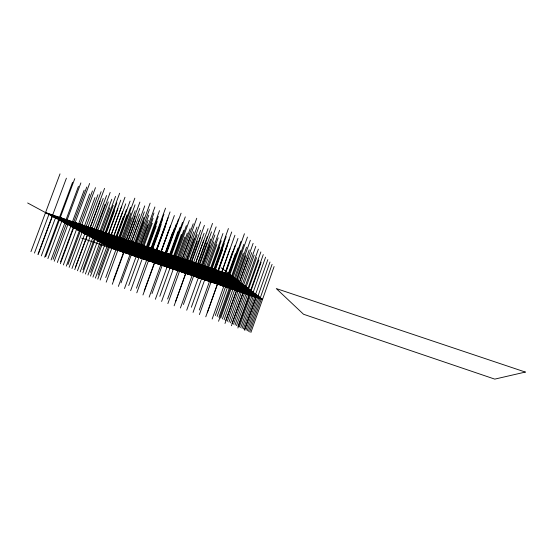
<?xml version="1.0" encoding="UTF-8"?>
<svg xmlns="http://www.w3.org/2000/svg" width="553" height="553" viewBox="0 0 553 553"><rect width="100%" height="100%" fill="white"/><g stroke="black" fill="none" stroke-linecap="round" stroke-linejoin="round"><path stroke-width="0.83" d="M237.901 327.984L261.12 262.281M239.318 326.989L251.919 291.32M240.693 327.646L265.592 257.152M242.048 328.288L254.421 293.235M243.375 328.924L267.832 259.627M244.385 330.238L256.025 297.231M244.682 329.547L256.841 295.081M245.967 330.155L269.995 262.018M247.226 330.756L259.17 296.871M248.47 331.351L272.083 264.334M249.693 331.931L261.431 298.599M250.889 332.498L274.108 266.567M218.559 321.252L230.207 288.479M231.272 286.931L243.251 253.212M220.688 318.113L234.845 278.263M233.649 283.482L246.527 247.232M222.41 318.936L250.336 240.279M233.995 288.825L245.767 255.652M224.096 319.738L237.963 280.654M236.532 285.576L249.175 249.963M225.748 320.526L253.122 243.361M224.988 323.491L248.207 258.016M227.373 321.3L251.726 252.597M228.963 322.053L255.797 246.327M242.007 289.558L254.193 255.14M230.525 322.8L243.859 285.161M232.06 323.533L258.382 249.182M231.431 325.731L243.078 292.841M244.599 291.445L256.578 257.601M233.566 324.245L246.645 287.29M235.046 324.95L260.871 251.933M247.115 293.27L258.887 259.979M236.497 325.641L249.327 289.343M237.921 326.325L263.276 254.587M217.523 271.758L231.728 231.97M216.161 276.424L229.288 239.656M214.999 280.419L227.193 246.258M205.764 316.807L217.412 284.145M218.027 282.452L230.007 248.843M207.292 312.777L234.914 235.26M220.958 284.408L232.737 251.352M222.527 280.848L235.17 245.366M224.345 276.714L237.984 238.419M212.152 319.026L235.378 253.779M225.541 282.949L237.956 248.069M227.56 279.058L240.935 241.467M215.317 315.556L244.426 233.746M217.149 316.427L231.596 275.781M228.458 284.975L240.652 250.682M230.663 281.311L243.783 244.405M218.933 317.277L247.44 237.078M180.416 307.986L192.064 275.553M194.794 271.482L207.437 236.262M183.402 304.489L212.518 223.384M195.133 275.664L206.912 242.836M198.147 269.145L211.529 231.859M198.271 273.728L210.679 239.11M201.928 266.518L216.133 226.896M186.72 310.185L209.953 245.387M201.762 271.564L214.889 234.942M201.624 275.899L213.817 241.855M191.338 307.24L205.944 266.456M205.695 269.138L219.61 230.269M205.253 273.901L218.131 237.921M204.866 277.993L216.852 244.509M193.052 312.383L204.7 279.832M209.317 271.654L222.956 233.518M208.612 276.147L221.255 240.797M208.011 280.025L219.783 247.08M199.301 310.005L228.41 228.548M212.801 274.081L226.184 236.643M211.861 278.318L224.276 243.576M199.398 314.588L222.624 249.569M161.607 301.447L184.833 237.092M175.135 266.94L187.329 233.138M177.236 264.445L190.114 228.742M179.587 261.652L193.232 223.82M167.628 299.021L196.744 218.262M178.799 269.173L190.785 235.924M181.066 266.843L193.709 231.755M167.856 303.618L179.504 271.295M183.603 264.244L196.979 227.103M182.345 271.329L194.124 238.62M186.451 261.32L200.656 221.864M184.764 269.159L197.179 234.672M187.467 266.746L200.587 230.269M175.501 301.751L190.108 261.14M174.126 305.802L197.352 241.226M190.502 264.03L204.416 225.32M188.338 271.405L200.532 237.486M191.193 269.152L204.071 233.318M191.794 273.569L203.774 240.202M194.4 266.636L208.039 228.652M144.195 290.899L158.801 250.633M142.964 294.963L154.612 262.862M156.997 262.744L168.776 230.255M158.02 260.124L170.435 225.88M159.167 257.2L174.368 215.532M149.158 297.113L172.391 232.979M162.022 262.502L174.216 228.824M163.37 259.765L176.248 224.2M164.884 256.703L178.522 219.023M151.978 293.595L181.087 213.181M165.886 264.797L177.872 231.672M167.428 262.24L180.071 227.283M169.149 259.378L182.531 222.382M155.372 299.277L167.02 267.064M171.091 256.157L185.296 216.866M169.633 267.023L181.412 234.424M159.789 296.304L174.395 255.866M171.347 264.631L183.762 230.262M173.269 261.956L186.389 225.617M175.419 258.956L189.34 220.412M136.038 253.709L148.232 220.274M124.501 288.535L147.727 224.836M140.704 245.947L154.909 206.988M140.559 249.742L153.934 213.036M140.427 253.115L153.07 218.421M128.725 285.535L143.331 245.442M140.303 256.143L152.289 223.246M145.584 248.926L159.506 210.686M130.632 290.671L142.28 258.68M145.156 252.479L158.282 216.417M144.782 255.645L157.197 221.532M144.437 258.493L156.216 226.115M136.446 288.21L165.554 208.142M150.285 251.788L163.923 214.253M149.6 255.12L162.478 219.686M148.985 258.092L161.186 224.539M136.791 292.814L160.017 228.894M155.842 251.034L170.048 211.91M154.805 254.546L168.181 217.688M153.879 257.663L166.522 222.838M153.057 260.456L165.043 227.442M118.549 246.783L130.964 212.912M106.197 282.175L117.837 250.391M121.39 242.062L135.036 204.831M119.552 250.06L131.331 217.91M122.331 245.912L135.209 210.748M125.683 240.901L139.888 202.101M123.167 249.362L135.361 216.043M113.365 280.205L127.971 240.285M126.409 244.979L139.785 208.412M112.28 284.29L135.506 220.799M127.059 248.601L139.702 214.032M127.632 251.85L139.619 219.071M130.833 243.963L144.748 205.882M131.248 247.785L144.374 211.868M118.377 286.413L130.024 254.525M131.621 251.2L144.036 217.205M121.031 282.866L150.139 203.131M131.96 254.262L143.739 222.002M135.782 246.908L149.428 209.525M135.92 250.502L148.798 215.2M101.641 234.147L115.556 196.37M100.584 239.663L113.22 205.343M87.968 275.062L100.121 242.055M90.547 272.297L119.648 193.232M103.715 238.502L116.835 202.854M90.478 276.092L114.512 210.797M107.102 237.251L120.741 200.165M105.568 242.394L117.976 208.64M92.952 277.108L104.897 244.626M110.773 235.896L124.978 197.248M95.386 278.111L121.708 206.324M98.123 274.924L112.729 235.17M97.777 279.092L109.522 247.122M110.379 245.034L122.572 211.834M112.363 240.244L125.738 203.822M100.134 280.06L123.354 216.79M113.773 244.115L126.416 209.677M116.185 239.034L130.1 201.112M115.045 247.585L127.024 214.917M117.436 243.126L130.556 207.347M105.727 277.558L134.835 198.168M67.984 264.472L82.584 225.05M69.153 267.334L94.978 197.566M84.554 230.877L97.929 194.732M71.98 268.495L84.809 233.801M87.201 229.288L101.116 191.67M75.478 267.071L104.579 188.345M74.759 269.636L100.114 201.043M90.084 233.905L103.204 198.396M77.489 270.756L90.091 236.643M92.911 232.474L106.549 195.534M80.171 271.862L105.07 204.403M95.966 230.919L110.171 192.437M82.998 269.677L97.598 230.089M95.427 236.836L108.298 201.928M82.812 272.947L95.192 239.394M98.406 235.543L111.782 199.26M85.411 274.012L109.867 207.651M51.097 259.91L78.457 186.368M66.685 221.082L80.883 182.912M53.081 259.309L67.68 220.053M54.242 261.203L67.832 224.642M57.332 262.475L84.167 190.232M72.865 224.47L86.78 186.997M60.519 261.887L89.614 183.485M60.367 263.719L73.694 227.801M63.346 264.949L89.669 193.965M78.816 227.732L92.455 190.937M66.277 266.152L79.349 230.857M81.277 225.983L95.475 187.654M30.94 251.629L60.021 173.877M34.459 253.074L48.899 214.433M37.915 254.498L66.401 178.197M38.288 254.18L52.888 215.089M41.302 255.887L55.452 217.965M44.627 257.256L72.54 182.359M45.671 256.737L74.766 178.66M47.897 258.597L61.756 221.366M70.791 226.239L160.805 264.956L253.184 292.288L58.632 219.679L60.27 217.564L260.311 297.742L249.541 295.032L52.203 216.216L60.27 217.564L198.368 277.689L250.64 290.339L120.333 237.721L76.549 229.343L198.368 277.689L236.421 279.472L213.907 269.131L107.227 245.885L123.92 252.458L233.235 277.039L213.907 269.131L173.255 269.173L87.471 235.232L151.052 248.034L245.262 286.233L173.255 269.173L58.632 219.679L75.118 222.548L245.262 286.233L107.227 245.885L136.142 256.599L250.64 290.339L52.203 216.216L75.118 222.548L258.016 295.986L249.541 295.032L120.333 237.721L102.526 243.355L123.92 252.458L151.052 248.034L258.016 295.986L236.629 290.657L87.471 235.232L233.235 277.039L198.015 263.795L76.549 229.343L260.311 297.742L236.629 290.657L58.632 219.679L105.146 232.626L242.428 284.062L211.046 281.989L92.662 238.032L105.146 232.626L253.184 292.288L236.629 290.657L105.146 232.626L70.791 226.239L75.118 222.548L211.046 281.989L258.016 295.986L70.791 226.239L166.584 253.246L236.421 279.472L136.142 256.599L102.526 243.355L198.015 263.795L236.421 279.472L92.662 238.032L136.142 256.599L166.584 253.246L242.428 284.062L160.805 264.956L102.526 243.355L242.428 284.062L198.015 263.795L160.805 264.956L92.662 238.032L166.584 253.246L253.184 292.288L211.046 281.989L70.791 226.239L242.428 284.062M221.027 267.7L262.53 299.436L82.107 232.343L90.077 227.566L255.638 294.168L223.799 286.309L64.825 223.018L90.077 227.566L223.799 286.309L248 288.327L182.241 258.5L97.674 240.735L148.439 260.767L239.484 281.809L182.241 258.5L148.439 260.767L82.107 232.343L135.637 242.857L239.484 281.809L97.674 240.735L185.773 273.417L255.638 294.168L64.825 223.018L135.637 242.857L248 288.327L185.773 273.417L82.107 232.343L229.924 274.502L185.773 273.417L45.533 212.615L229.924 274.502L111.775 248.338L27.65 202.979M262.53 299.436L135.637 242.857L111.775 248.338L248 288.327L45.533 212.615L262.53 299.436L81.726 238.149M52.203 216.216L233.235 277.039M58.632 219.679L236.421 279.472M64.825 223.018L239.484 281.809M76.549 229.343L245.262 286.233M82.107 232.343L248 288.327M87.471 235.232L250.64 290.339M92.662 238.032L253.184 292.288M97.674 240.735L255.638 294.168M102.526 243.355L258.016 295.986M107.227 245.885L260.311 297.742M60.27 217.564L123.92 252.458M75.118 222.548L136.142 256.599M90.077 227.566L148.439 260.767M105.146 232.626L160.805 264.956M120.333 237.721L173.255 269.173M135.637 242.857L185.773 273.417M151.052 248.034L198.368 277.689M166.584 253.246L211.046 281.989M182.241 258.5L223.799 286.309M198.015 263.795L236.629 290.657M213.907 269.131L249.541 295.032M525.35 372.065L494.769 379.123L303.528 314.256L276.265 288.562L525.35 372.065"/></g></svg>
